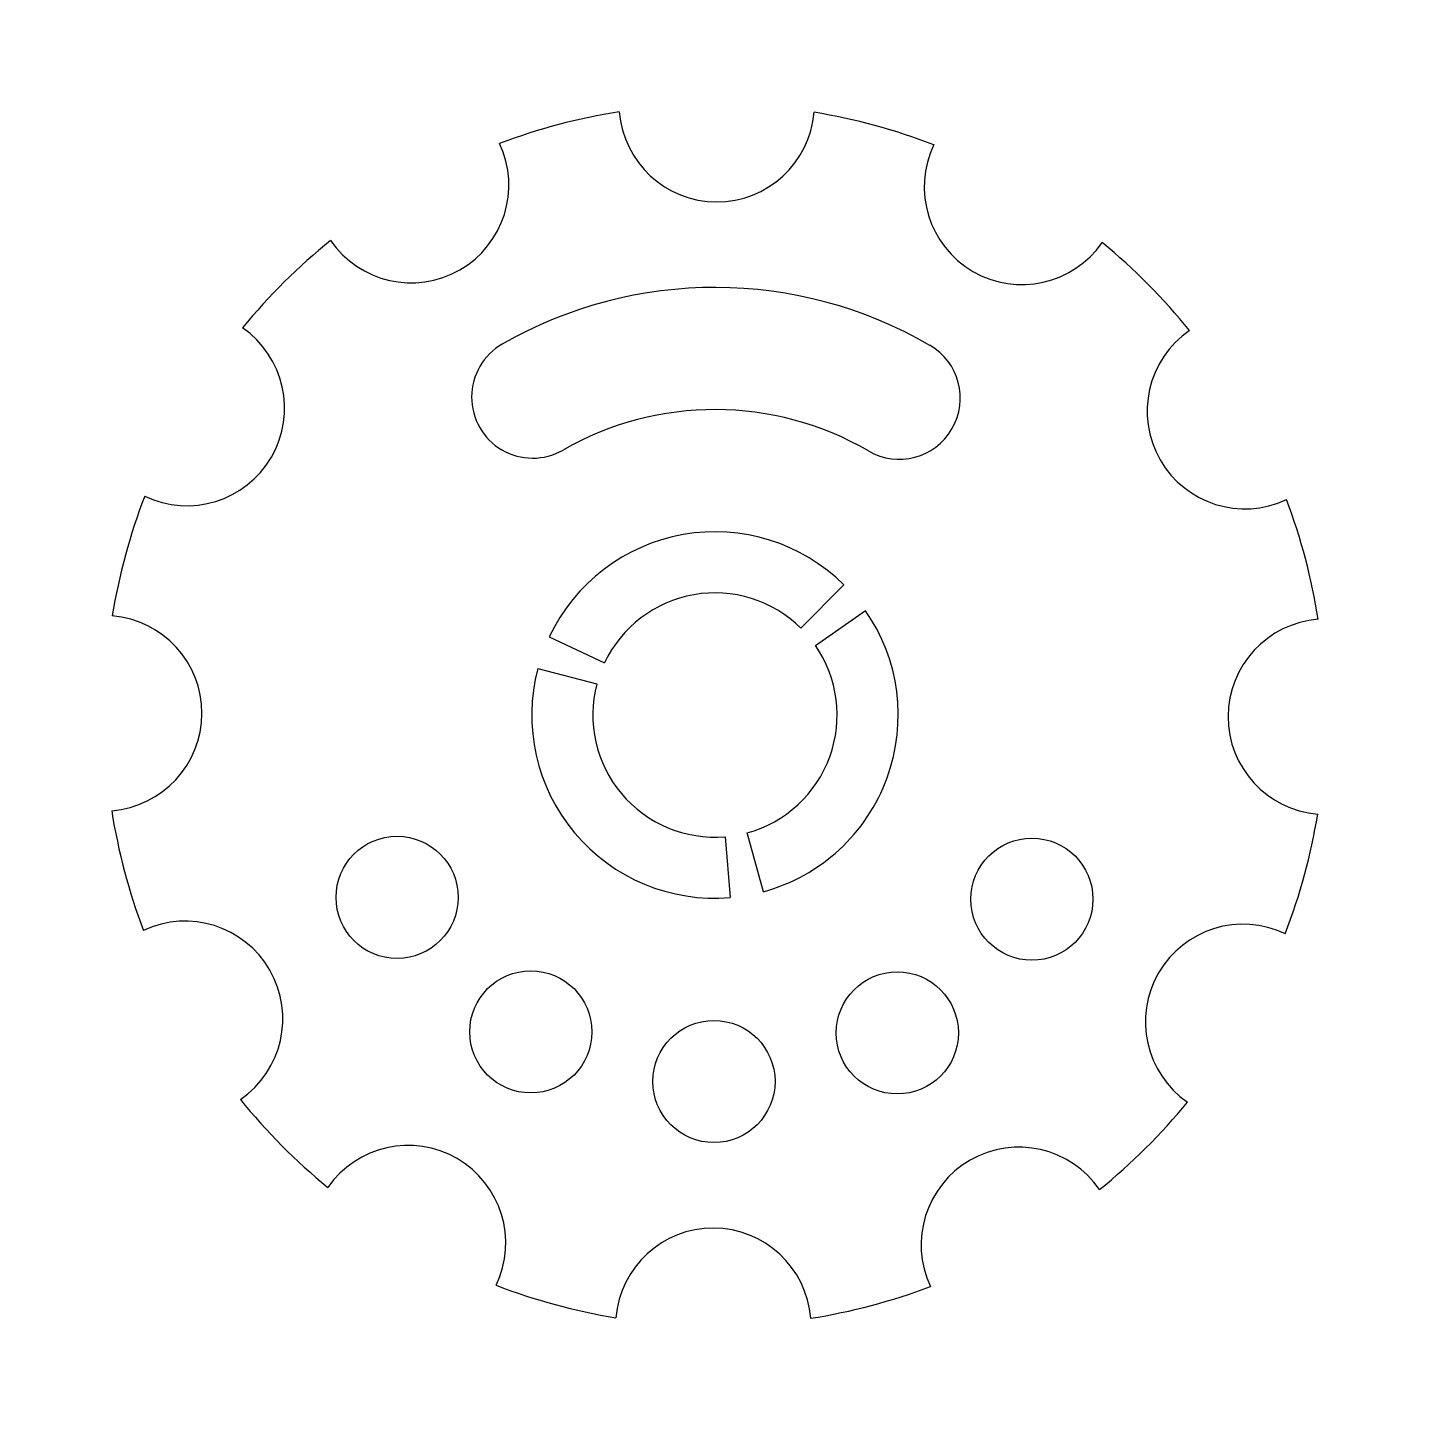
# Model space of a CAD drawing. Header units: millimetres. Extents: x 2539 to 2765, y 1680 to 1905.
import ezdxf

# ---------------------------------------------------------------- set-up
doc = ezdxf.new("R2010")
doc.units = ezdxf.units.MM

# ---------------------------------------------------------------- blocks, each defined once
blk = doc.blocks.new('*U4')
blk.add_arc((1.43, 4.55), 16, 154.4228, 325.2457)
blk = doc.blocks.new('*U5')
at = {"color": 0, "linetype": 'ByBlock', "lineweight": -2, "transparency": 16777216}
for p, rotation in [((2653.35, 1887.55), 29.99999999999999), ((2605.5, 1875.44), 59.99999999999999), ((2570.11, 1841.03), 89.99999999999997), ((2735.26, 1838.73), 330.0000000000001), ((2556.68, 1793.53), 120), ((2747.37, 1790.88), 299.9999999999999), ((2568.79, 1745.68), 150), ((2733.94, 1743.38), 269.9999999999999), ((2698.55, 1708.97), 239.9999999999999), ((2603.2, 1710.29), 180), ((2650.7, 1696.86), 210)]:
    blk.add_blockref('*U4', p, dxfattribs=dict(at, rotation=rotation))
blk.add_blockref('*U4', (2700.85, 1874.12), dxfattribs=at)

msp = doc.modelspace()

# ---------------------------------------------------------------- linework, layer by layer
for p, q in [((2666.09, 1806.42), (2673.12, 1813.53)), ((2668.47, 1803.59), (2676.69, 1809.29)), ((2624.9, 1805.02), (2633.94, 1800.75)), ((2623, 1799.81), (2632.68, 1797.28)), ((2653.67, 1772.27), (2654.49, 1762.31)), ((2659.95, 1763.27), (2657.31, 1772.91))]:
    msp.add_line(p, q)
for centre in [(2599.98, 1762.35), (2703.9, 1762.05), (2621.87, 1740.33), (2681.87, 1740.16), (2651.85, 1732.2)]:
    msp.add_circle(centre, 10)
for radius, start, end in [(100, 99.0114, 110.6571), (100, 69.0114, 80.6571), (100, 129.0114, 140.6571), (100, 39.0114, 50.6571), (70, 59.8343, 119.8343), (50, 59.8343, 119.8343), (100, 159.0114, 170.6571), (100, 9.0114, 20.6571), (30, 45.3127, 154.7064), (20, 45.3127, 154.7064), (30, 285.3127, 34.7064), (20, 285.3127, 34.7064), (30, 165.3127, 274.7064), (20, 165.3127, 274.7064), (100, 189.0114, 200.6571), (100, 339.0114, 350.6571), (100, 219.0114, 230.6571), (100, 309.0114, 320.6571), (100, 249.0114, 260.6571), (100, 279.0114, 290.6571)]:
    msp.add_arc((2652.02, 1792.2), radius, start, end)
for centre, major_axis, start_param, end_param in [((2622.17, 1844.25), (-4.97, 8.67), 0, 3.141593), ((2682.17, 1844.08), (5.03, 8.65), 3.141593, 6.283185)]:
    msp.add_ellipse(centre, major_axis=major_axis, ratio=1, start_param=start_param, end_param=end_param)

# ---------------------------------------------------------------- block references
msp.add_blockref('*U5', (0, 0))

doc.saveas('drawing.dxf')
